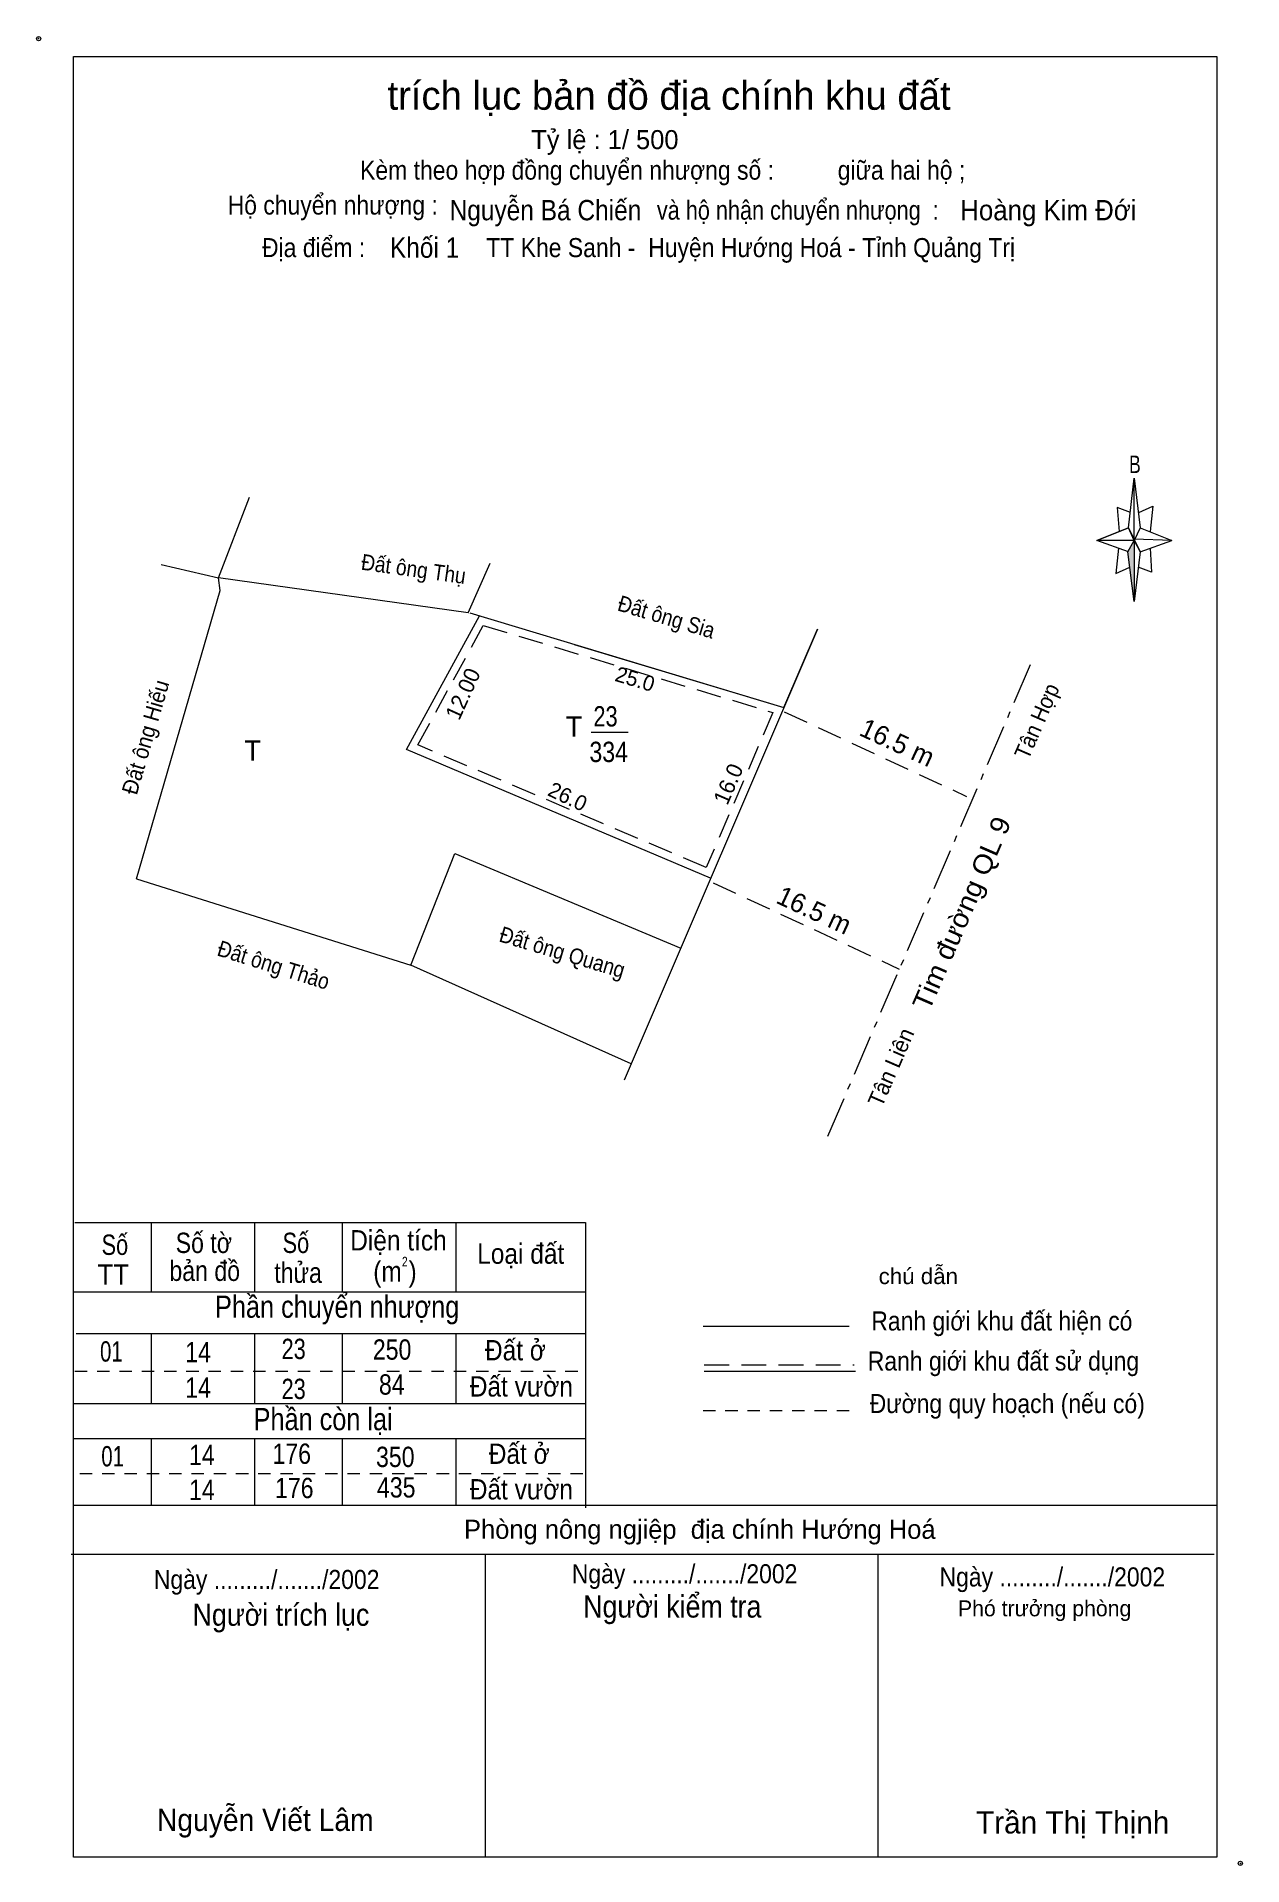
# Model space of a CAD drawing. Header units: centimetres. Extents: x 0.4 to 19.4, y 1 to 29.8.
import ezdxf
from ezdxf.enums import TextEntityAlignment as Align

# ---------------------------------------------------------------- set-up
doc = ezdxf.new("R2010")
doc.units = ezdxf.units.CM
doc.header["$LTSCALE"] = 0.13
doc.header["$PDMODE"] = 32
doc.header["$PDSIZE"] = 0.065
for name, pattern in [('DOT_DASHED', [7.7, 5, -1.2, 0.3, -1.2]), ('MEDIUM_DASHED', [4.5, 3, -1.5]), ('SHORT_DASHED', [2.7, 1.5, -1.2])]:
    doc.linetypes.add(name, pattern=pattern)
for name, color, linetype, lineweight in [('1', 7, 'Continuous', 13), ('22', 7, 'Continuous', 13), ('33', 7, 'Continuous', 13), ('5', 7, 'Continuous', 13)]:
    doc.layers.add(name, color=color, linetype=linetype, lineweight=lineweight)
doc.layers.add('34', color=7, linetype='Continuous')
doc.layers.add('50', color=7, linetype='Continuous')

msp = doc.modelspace()

# ---------------------------------------------------------------- hatches: boundary and pattern name
at = {"layer": '5'}
msp.add_hatch(color=256, dxfattribs=at).paths.add_polyline_path([(17.7, 21.83), (17.7, 20.87), (17.6, 21.65)])

# ---------------------------------------------------------------- linework, layer by layer
at = {"layer": '1'}
for p, q in [((8.88, 20.19), (12.18, 19.2)), ((12.71, 20.43), (9.67, 13.33)), ((1, 8.24), (9.06, 8.24)), ((1, 7.69), (9.06, 7.69))]:
    msp.add_line(p, q, dxfattribs=at)
at = {"layer": '1', "linetype": 'DOT_DASHED'}
msp.add_line((16.06, 19.87), (12.85, 12.4), dxfattribs=at)
at = {"layer": '1', "linetype": 'MEDIUM_DASHED'}
for p, q in [((12.19, 19.13), (15.06, 17.8)), ((11.07, 16.44), (14, 15.08))]:
    msp.add_line(p, q, dxfattribs=at)
at = {"layer": '1', "linetype": 'SHORT_DASHED'}
msp.add_line((1.1, 7.14), (9.07, 7.14), dxfattribs=at)
at = {"layer": '1'}
for points in [[(11.03, 16.51), (6.24, 18.54), (7.39, 20.64)], [(7.24, 20.69), (12.18, 19.2), (12.71, 20.43)]]:
    msp.add_lwpolyline(points, dxfattribs=at)
at = {"layer": '1', "linetype": 'MEDIUM_DASHED'}
msp.add_lwpolyline([(12.01, 19.12), (10.96, 16.68), (6.42, 18.61), (7.45, 20.49)], close=True, dxfattribs=at)
at = {"layer": '22'}
for p, q in [((3.28, 21.24), (3.77, 22.51)), ((2.38, 21.45), (3.28, 21.24)), ((7.21, 20.69), (7.56, 21.47)), ((7.21, 20.69), (3.28, 21.24)), ((1.99, 16.5), (6.31, 15.14)), ((9.78, 13.59), (6.31, 15.14))]:
    msp.add_line(p, q, dxfattribs=at)
for points in [[(1.99, 16.5), (3.31, 21.04), (3.28, 21.24)], [(6.31, 15.14), (7, 16.9), (10.56, 15.41)]]:
    msp.add_lwpolyline(points, dxfattribs=at)
at = {"layer": '33'}
msp.add_line((9.15, 18.81), (9.73, 18.81), dxfattribs=at)
at = {"layer": '5'}
for p, q in [((17.61, 22.03), (17.7, 22.81)), ((17.79, 22.03), (18.29, 21.83)), ((17.61, 21.65), (17.11, 21.83)), ((17.79, 21.65), (17.7, 20.87)), ((17.95, 21.71), (17.97, 21.33)), ((17.97, 21.33), (17.76, 21.41)), ((1.02, 11.09), (9.06, 11.09)), ((2.22, 11.08), (2.22, 10)), ((3.85, 11.08), (3.85, 10)), ((5.23, 11.08), (5.23, 10)), ((7.02, 11.09), (7.02, 10)), ((9.06, 11.09), (9.06, 6.6)), ((1, 10), (9.06, 10)), ((1.04, 9.34), (9.06, 9.34)), ((2.22, 9.34), (2.22, 8.24)), ((3.85, 9.34), (3.85, 8.24)), ((5.23, 9.34), (5.23, 8.24)), ((7.02, 9.34), (7.02, 8.24)), ((10.91, 9.46), (13.21, 9.46)), ((10.93, 8.75), (13.31, 8.75)), ((2.22, 7.69), (2.22, 6.64)), ((3.85, 7.69), (3.85, 6.64)), ((5.23, 7.69), (5.23, 6.64)), ((7.02, 7.69), (7.02, 6.64)), ((1, 6.64), (19, 6.64)), ((0.96, 5.87), (18.96, 5.87)), ((7.48, 5.87), (7.48, 1.1)), ((13.66, 5.87), (13.66, 1.1))]:
    msp.add_line(p, q, dxfattribs=at)
at = {"layer": '5', "linetype": 'SHORT_DASHED'}
for p, q in [((1.02, 8.75), (9.06, 8.75)), ((10.91, 8.13), (13.29, 8.13))]:
    msp.add_line(p, q, dxfattribs=at)
at = {"layer": '5', "linetype": 'MEDIUM_DASHED'}
msp.add_line((10.93, 8.85), (13.29, 8.85), dxfattribs=at)
at = {"layer": '5'}
for points in [[(1, 29.45), (19, 29.45), (19, 1.1), (1, 1.1)], [(17.7, 22.81), (17.79, 22.03), (17.7, 21.83)], [(17.7, 21.83), (17.11, 21.83), (17.61, 22.03), (17.79, 21.65), (18.29, 21.83), (17.7, 21.85)], [(17.7, 21.83), (17.7, 20.87), (17.6, 21.65)]]:
    msp.add_lwpolyline(points, close=True, dxfattribs=at)
for points in [[(17.64, 22.27), (17.43, 22.35), (17.46, 21.97)], [(17.77, 22.27), (17.99, 22.37), (17.95, 21.97)], [(17.7, 21.83), (17.61, 22.03), (17.11, 21.83)], [(17.45, 21.71), (17.41, 21.31), (17.63, 21.41)], [(17.7, 21.83), (17.79, 21.65), (18.29, 21.83)]]:
    msp.add_lwpolyline(points, dxfattribs=at)
for p in [(0.45, 29.73), (19.37, 1)]:
    msp.add_point(p, dxfattribs=at)

# ---------------------------------------------------------------- texts
at = {"layer": '1'}
for p in [(13.9069, 18.5119), (12.5969, 15.8719)]:
    msp.add_text('16.5 m', height=0.3, rotation=335.136, dxfattribs=at).set_placement(p, align=Align.CENTER)
at = {"layer": '1', "width": 0.8}
msp.add_text('2', height=0.15, dxfattribs=at).set_placement((6.215, 10.4), align=Align.CENTER)
at = {"layer": '33'}
for p in [(9.01, 18.74), (3.95, 18.36)]:
    msp.add_text('T', height=0.32, dxfattribs=at).set_placement(p, align=Align.RIGHT)
for s, width, p in [('23', 0.8, (9.375, 18.9)), ('334', 0.85, (9.425, 18.34)), ('01', 0.75, (1.595, 8.9)), ('23', 0.8, (4.465, 8.94)), ('250', 0.85, (6.015, 8.93)), ('Đất ở ', 0.9, (8.01, 8.92)), ('14', 0.85, (2.96, 8.89)), ('14', 0.85, (2.96, 8.33)), ('84', 0.85, (6.01, 8.38)), ('Đất vườn', 0.9, (8.05, 8.35)), ('23', 0.8, (4.465, 8.31)), ('01', 0.75, (1.615, 7.25)), ('14', 0.85, (3.02, 7.27)), ('176', 0.85, (4.435, 7.29)), ('350', 0.85, (6.065, 7.24)), ('Đất ở ', 0.9, (8.07, 7.29)), ('14', 0.85, (3.02, 6.72)), ('176', 0.85, (4.475, 6.75)), ('435', 0.85, (6.08, 6.76)), ('Đất vườn', 0.9, (8.05, 6.73))]:
    msp.add_text(s, height=0.32, dxfattribs=dict(at, width=width)).set_placement(p, align=Align.CENTER)
at = {"layer": '34'}
for s, width, p in [('Nguyễn Bá Chiến', 0.9, (6.92, 26.87)), ('Hoàng Kim Đới', 0.95, (14.96, 26.87)), ('Khối 1', 0.9, (5.98, 26.28))]:
    msp.add_text(s, height=0.32, dxfattribs=dict(at, width=width)).set_placement(p)
at = {"layer": '5'}
for s, height, p in [('trích lục bản đồ địa chính khu đất', 0.45, (10.375, 28.61)), ('Tỷ lệ : 1/ 500', 0.3, (9.365, 27.99)), ('Phòng nông ngjiệp  địa chính Hướng Hoá ', 0.3, (10.915, 6.11)), ('Phó trưởng phòng ', 0.25, (16.335, 4.89)), ('Trần Thị Thịnh', 0.35, (16.73, 1.47))]:
    msp.add_text(s, height=height, dxfattribs=at).set_placement(p, align=Align.CENTER)
for s, height, width, p in [('Kèm theo hợp đồng chuyển nhượng số :          giữa hai hộ ;', 0.3, 0.9, (10.275, 27.51)), ('Hộ chuyển nhượng :', 0.3, 0.9, (5.08, 26.96)), ('và hộ nhận chuyển nhưọng  : ', 0.3, 0.85, (12.45, 26.88)), ('Địa điểm :                   TT Khe Sanh -  Huyện Hướng Hoá - Tỉnh Quảng Trị ', 0.3, 0.9, (9.945, 26.29)), ('B', 0.2756, 0.75, (17.71, 22.89)), ('Số tờ', 0.32, 0.85, (3.05, 10.61)), ('Số', 0.32, 0.8, (4.5, 10.61)), ('Diện tích', 0.32, 0.9, (6.115, 10.65)), ('Số', 0.32, 0.8, (1.65, 10.58)), ('Loại đất', 0.32, 0.9, (8.04, 10.44)), ('TT', 0.32, 0.95, (1.625, 10.11)), ('bản đồ', 0.32, 0.85, (3.065, 10.17)), ('thửa', 0.32, 0.85, (4.535, 10.14)), ('(m )', 0.32, 0.9, (6.06, 10.16)), ('chú dẫn', 0.25, 1.05, (14.3, 10.12)), ('Phần chuyển nhượng ', 0.35, 0.85, (5.205, 9.59)), ('Ranh giới khu đất hiện có ', 0.3, 0.9, (15.665, 9.39)), ('Ranh giới khu đất sử dụng', 0.3, 0.9, (15.64, 8.76)), ('Đường quy hoạch (nếu có)', 0.3, 0.9, (15.7, 8.09)), ('Phần còn lại ', 0.35, 0.85, (4.985, 7.82)), ('Ngày ........./......./2002', 0.3, 0.9, (4.04, 5.32)), ('Ngày ........./......./2002', 0.3, 0.9, (10.62, 5.41)), ('Ngày ........./......./2002', 0.3, 0.9, (16.41, 5.36)), ('Người kiểm tra ', 0.35, 0.9, (10.485, 4.87)), ('Người trích lục', 0.35, 0.9, (4.265, 4.74)), ('Nguyễn Viết Lâm ', 0.35, 0.95, (4.08, 1.51))]:
    msp.add_text(s, height=height, dxfattribs=dict(at, width=width)).set_placement(p, align=Align.CENTER)
at = {"layer": '50'}
for s, height, rotation, width, p in [('Đất ông Thụ ', 0.25, 352.062, 0.9, (6.3777, 21.2504)), ('Đất ông Sia ', 0.2498, 343.332, 0.9, (10.3392, 20.4937)), ('Đất ông Hiếu ', 0.25, 73.788, 0.95, (2.2646, 18.7401)), ('Tân Hợp ', 0.25, 66.506, 0.95, (16.2987, 18.9752)), ('Tim đường QL 9', 0.3, 66.506, 1.1, (15.1208, 15.9002)), ('Đất ông Quang ', 0.2497, 343.332, 0.9, (8.6992, 15.2149)), ('Đất ông Thảo ', 0.25, 342.54, 0.9, (4.1525, 15.013))]:
    msp.add_text(s, height=height, rotation=rotation, dxfattribs=dict(at, width=width)).set_placement(p, align=Align.CENTER)
for s, height, rotation, p in [('12.00', 0.25, 65.635, (7.2436, 19.3634)), ('25.0', 0.24, 343.37, (9.8057, 19.5317)), ('16.0', 0.25, 66.463, (11.4229, 17.9451)), ('26.0', 0.24, 334.529, (8.7284, 17.6879)), ('Tân Liên', 0.25, 66.506, (13.9844, 13.4852))]:
    msp.add_text(s, height=height, rotation=rotation, dxfattribs=at).set_placement(p, align=Align.CENTER)

doc.saveas('drawing.dxf')
